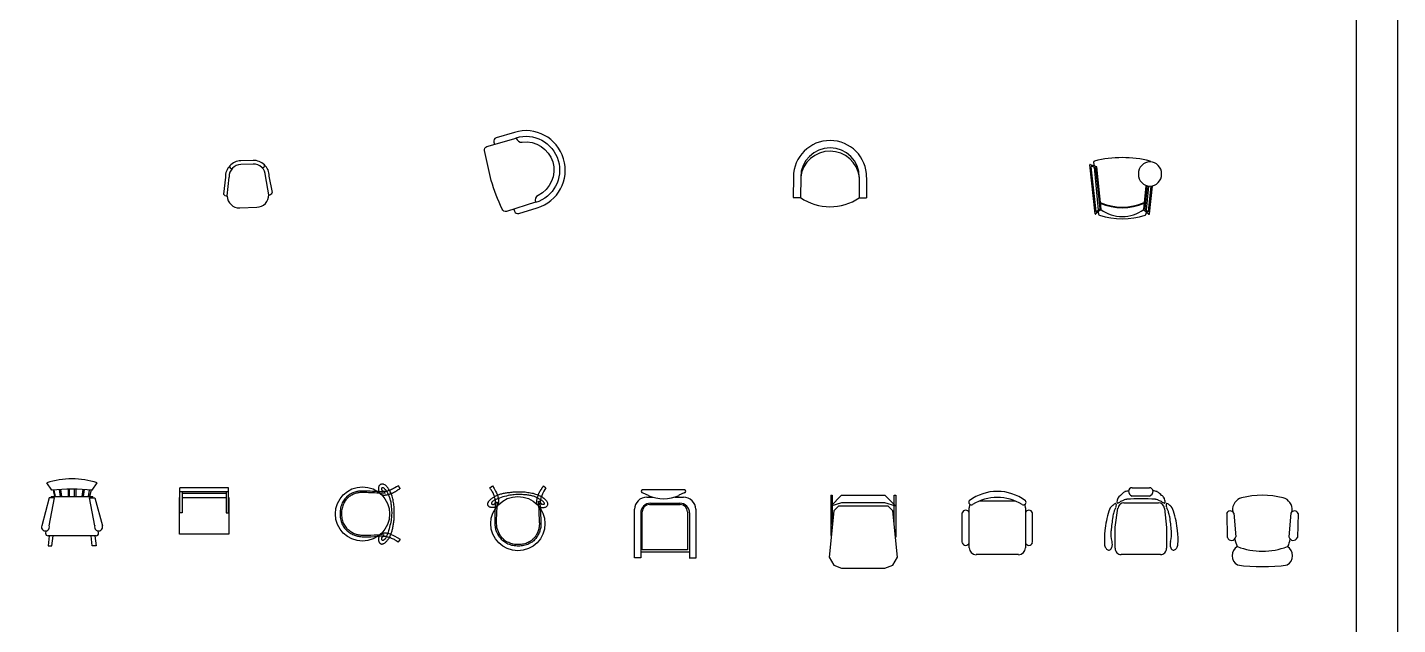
# Model space of a CAD drawing. Header units: inches. Extents: x 13 to 55.5, y 11.7 to 36.5.
# Drawn here: x 44.28 to 55.5, y 19.22 to 24.11 of the extents above; entities that cross this region are included whole.
import ezdxf

# ---------------------------------------------------------------- set-up
doc = ezdxf.new("R2010")
doc.units = ezdxf.units.IN
doc.header["$MEASUREMENT"] = 0
doc.layers.add('02', color=2, linetype='Continuous')
doc.layers.add('kadrbm', color=4, linetype='Continuous')

# ---------------------------------------------------------------- blocks, each defined once
blk = doc.blocks.new('kadrbm')
at = {"layer": 'kadrbm', "color": 4}
blk.add_lwpolyline([(0, 0), (0, 24.797), (21, 24.797), (21, 0), (0, 0)], close=True, dxfattribs=at)
blk.add_lwpolyline([(20.663, 0.326), (20.663, 24.46), (0.337, 24.46), (0.337, 0.326), (20.663, 0.326)], dxfattribs=at)

msp = doc.modelspace()

# ---------------------------------------------------------------- linework, layer by layer
at = {"layer": '02'}
for p, q in [((53.012, 23.004), (53.017, 22.976)), ((46.13, 22.991), (46.031, 22.988)), ((46.258, 22.739), (46.233, 22.894)), ((53.024, 22.583), (52.981, 22.984)), ((52.985, 22.987), (53.035, 22.97)), ((53.032, 22.603), (52.993, 22.969)), ((52.997, 22.973), (53.026, 22.963)), ((53.018, 22.965), (53.05, 22.613)), ((53.028, 22.96), (53.062, 22.624)), ((53.037, 22.968), (53.072, 22.622)), ((45.902, 22.864), (45.902, 22.864)), ((45.918, 22.73), (45.934, 22.885)), ((46.267, 22.875), (46.267, 22.875)), ((50.554, 22.885), (50.553, 22.717)), ((50.614, 22.885), (50.613, 22.717)), ((51.094, 22.883), (51.093, 22.715)), ((51.154, 22.882), (51.153, 22.714)), ((53.441, 22.814), (53.421, 22.622)), ((53.451, 22.812), (53.432, 22.624)), ((53.461, 22.81), (53.444, 22.613)), ((53.462, 22.603), (53.484, 22.811)), ((53.469, 22.583), (53.494, 22.81)), ((50.553, 22.717), (50.613, 22.717)), ((51.093, 22.715), (51.153, 22.714)), ((46.021, 22.632), (46.161, 22.637)), ((53.071, 22.619), (53.029, 22.581)), ((53.062, 22.624), (53.037, 22.601)), ((53.051, 22.601), (53.053, 22.581)), ((53.422, 22.619), (53.465, 22.581)), ((53.432, 22.624), (53.457, 22.601)), ((53.443, 22.601), (53.441, 22.581)), ((44.482, 20.32), (44.441, 20.382)), ((44.492, 20.32), (44.503, 20.268)), ((44.513, 20.268), (44.502, 20.321)), ((44.554, 20.268), (44.545, 20.326)), ((44.565, 20.268), (44.556, 20.327)), ((44.616, 20.329), (44.616, 20.268)), ((44.627, 20.268), (44.627, 20.329)), ((44.668, 20.268), (44.668, 20.329)), ((44.679, 20.329), (44.679, 20.268)), ((44.73, 20.268), (44.739, 20.326)), ((44.741, 20.268), (44.75, 20.326)), ((44.782, 20.268), (44.792, 20.322)), ((44.803, 20.32), (44.792, 20.268)), ((44.813, 20.32), (44.854, 20.382)), ((46.971, 20.307), (46.963, 20.305)), ((46.979, 20.31), (46.971, 20.307)), ((46.987, 20.311), (46.979, 20.31)), ((46.994, 20.313), (46.987, 20.311)), ((47.002, 20.314), (46.994, 20.313)), ((47.01, 20.314), (47.002, 20.314)), ((47.019, 20.314), (47.01, 20.314)), ((47.028, 20.314), (47.019, 20.314)), ((47.038, 20.314), (47.028, 20.314)), ((47.049, 20.314), (47.038, 20.314)), ((47.061, 20.313), (47.049, 20.314)), ((47.075, 20.313), (47.061, 20.313)), ((47.09, 20.312), (47.075, 20.313)), ((47.107, 20.311), (47.09, 20.312)), ((47.125, 20.311), (47.107, 20.311)), ((47.144, 20.31), (47.125, 20.311)), ((47.165, 20.309), (47.144, 20.31)), ((47.157, 20.345), (47.156, 20.339)), ((47.156, 20.339), (47.156, 20.334)), ((47.156, 20.334), (47.156, 20.328)), ((47.156, 20.328), (47.156, 20.322)), ((47.156, 20.322), (47.158, 20.317)), ((47.159, 20.35), (47.157, 20.345)), ((47.158, 20.317), (47.159, 20.312)), ((47.161, 20.355), (47.159, 20.35)), ((47.159, 20.312), (47.162, 20.307)), ((47.164, 20.359), (47.161, 20.355)), ((47.167, 20.363), (47.164, 20.359)), ((47.188, 20.307), (47.165, 20.309)), ((47.171, 20.366), (47.167, 20.363)), ((47.176, 20.368), (47.171, 20.366)), ((47.181, 20.37), (47.176, 20.368)), ((47.186, 20.37), (47.181, 20.37)), ((47.183, 20.334), (47.184, 20.337)), ((47.183, 20.332), (47.183, 20.334)), ((47.183, 20.329), (47.183, 20.332)), ((47.184, 20.326), (47.183, 20.329)), ((47.184, 20.337), (47.185, 20.34)), ((47.185, 20.323), (47.184, 20.326)), ((47.185, 20.34), (47.186, 20.341)), ((47.186, 20.32), (47.185, 20.323)), ((47.191, 20.37), (47.186, 20.37)), ((47.186, 20.341), (47.187, 20.343)), ((47.188, 20.318), (47.186, 20.32)), ((47.187, 20.343), (47.189, 20.344)), ((47.19, 20.316), (47.188, 20.318)), ((47.212, 20.306), (47.188, 20.307)), ((47.189, 20.344), (47.191, 20.344)), ((47.192, 20.314), (47.19, 20.316)), ((47.197, 20.369), (47.191, 20.37)), ((47.191, 20.344), (47.194, 20.343)), ((47.195, 20.312), (47.192, 20.314)), ((47.194, 20.343), (47.197, 20.341)), ((47.199, 20.311), (47.195, 20.312)), ((47.202, 20.367), (47.197, 20.369)), ((47.197, 20.341), (47.199, 20.339)), ((47.199, 20.339), (47.203, 20.337)), ((47.202, 20.31), (47.199, 20.311)), ((47.208, 20.364), (47.202, 20.367)), ((47.206, 20.31), (47.202, 20.31)), ((47.203, 20.337), (47.206, 20.333)), ((47.206, 20.333), (47.209, 20.33)), ((47.211, 20.293), (47.206, 20.31)), ((47.211, 20.31), (47.206, 20.31)), ((47.213, 20.361), (47.208, 20.364)), ((47.209, 20.33), (47.213, 20.325)), ((47.216, 20.31), (47.211, 20.31)), ((47.219, 20.356), (47.213, 20.361)), ((47.213, 20.325), (47.216, 20.321)), ((47.216, 20.321), (47.22, 20.316)), ((47.221, 20.311), (47.216, 20.31)), ((47.224, 20.351), (47.219, 20.356)), ((47.22, 20.316), (47.223, 20.31)), ((47.226, 20.312), (47.221, 20.311)), ((47.223, 20.31), (47.227, 20.304)), ((47.229, 20.345), (47.224, 20.351)), ((47.232, 20.313), (47.226, 20.312)), ((47.235, 20.338), (47.229, 20.345)), ((47.237, 20.315), (47.232, 20.313)), ((47.24, 20.331), (47.235, 20.338)), ((47.243, 20.317), (47.237, 20.315)), ((47.244, 20.324), (47.24, 20.331)), ((47.249, 20.319), (47.243, 20.317)), ((47.249, 20.316), (47.244, 20.324)), ((47.256, 20.321), (47.249, 20.319)), ((47.253, 20.308), (47.249, 20.316)), ((47.257, 20.299), (47.253, 20.308)), ((47.263, 20.325), (47.256, 20.321)), ((47.271, 20.329), (47.263, 20.325)), ((47.28, 20.334), (47.271, 20.329)), ((47.292, 20.34), (47.28, 20.334)), ((47.289, 20.306), (47.292, 20.308)), ((47.305, 20.347), (47.292, 20.34)), ((47.292, 20.308), (47.295, 20.309)), ((47.295, 20.309), (47.298, 20.311)), ((47.298, 20.311), (47.301, 20.313)), ((47.301, 20.313), (47.304, 20.315)), ((47.304, 20.315), (47.306, 20.317)), ((47.32, 20.356), (47.305, 20.347)), ((47.306, 20.317), (47.309, 20.319)), ((47.309, 20.319), (47.312, 20.321)), ((47.312, 20.321), (47.315, 20.323)), ((47.315, 20.323), (47.318, 20.325)), ((47.318, 20.325), (47.321, 20.327)), ((47.333, 20.336), (47.32, 20.356)), ((47.321, 20.327), (47.325, 20.329)), ((47.325, 20.329), (47.328, 20.331)), ((47.328, 20.331), (47.331, 20.333)), ((47.331, 20.333), (47.333, 20.336)), ((47.333, 20.336), (47.336, 20.338)), ((48.068, 20.339), (48.09, 20.357)), ((48.075, 20.33), (48.068, 20.339)), ((48.081, 20.322), (48.075, 20.33)), ((48.086, 20.314), (48.081, 20.322)), ((48.091, 20.306), (48.086, 20.314)), ((48.09, 20.357), (48.103, 20.334)), ((48.103, 20.334), (48.114, 20.314)), ((48.114, 20.314), (48.122, 20.298)), ((48.271, 20.306), (48.282, 20.307)), ((48.282, 20.307), (48.292, 20.307)), ((48.292, 20.307), (48.303, 20.308)), ((48.303, 20.308), (48.314, 20.308)), ((48.314, 20.308), (48.325, 20.307)), ((48.325, 20.307), (48.336, 20.307)), ((48.336, 20.307), (48.348, 20.306)), ((48.474, 20.303), (48.476, 20.307)), ((48.476, 20.307), (48.478, 20.31)), ((48.478, 20.31), (48.48, 20.314)), ((48.48, 20.314), (48.481, 20.316)), ((48.481, 20.316), (48.483, 20.319)), ((48.483, 20.319), (48.485, 20.322)), ((48.485, 20.322), (48.487, 20.325)), ((48.487, 20.325), (48.489, 20.327)), ((48.489, 20.327), (48.491, 20.33)), ((48.491, 20.33), (48.493, 20.333)), ((48.493, 20.333), (48.495, 20.336)), ((48.495, 20.336), (48.497, 20.339)), ((48.497, 20.339), (48.499, 20.343)), ((48.499, 20.343), (48.501, 20.346)), ((48.501, 20.346), (48.503, 20.349)), ((48.503, 20.349), (48.505, 20.352)), ((48.505, 20.352), (48.508, 20.355)), ((48.512, 20.313), (48.505, 20.302)), ((48.508, 20.355), (48.51, 20.357)), ((48.508, 20.355), (48.528, 20.341)), ((48.519, 20.326), (48.512, 20.313)), ((48.528, 20.341), (48.519, 20.326)), ((49.663, 20.323), (49.319, 20.323)), ((53.298, 20.316), (53.298, 20.311)), ((53.328, 20.341), (53.469, 20.341)), ((53.499, 20.311), (53.5, 20.316)), ((44.461, 20.258), (44.399, 20.03)), ((44.503, 20.258), (44.461, 20.258)), ((44.461, 20.03), (44.503, 20.258)), ((44.477, 20.268), (44.476, 20.258)), ((44.477, 20.268), (44.818, 20.268)), ((44.792, 20.258), (44.834, 20.258)), ((44.834, 20.03), (44.792, 20.258)), ((44.819, 20.258), (44.818, 20.268)), ((44.834, 20.258), (44.896, 20.03)), ((45.549, 20.295), (45.91, 20.295)), ((46.853, 20.197), (46.849, 20.187)), ((46.856, 20.207), (46.853, 20.197)), ((46.86, 20.216), (46.856, 20.207)), ((46.865, 20.225), (46.86, 20.216)), ((46.868, 20.202), (46.864, 20.193)), ((46.87, 20.234), (46.865, 20.225)), ((46.872, 20.211), (46.868, 20.202)), ((46.875, 20.242), (46.87, 20.234)), ((46.876, 20.219), (46.872, 20.211)), ((46.88, 20.249), (46.875, 20.242)), ((46.88, 20.227), (46.876, 20.219)), ((46.886, 20.256), (46.88, 20.249)), ((46.885, 20.234), (46.88, 20.227)), ((46.89, 20.241), (46.885, 20.234)), ((46.892, 20.262), (46.886, 20.256)), ((46.895, 20.247), (46.89, 20.241)), ((46.898, 20.268), (46.892, 20.262)), ((46.901, 20.253), (46.895, 20.247)), ((46.904, 20.273), (46.898, 20.268)), ((46.906, 20.259), (46.901, 20.253)), ((46.911, 20.278), (46.904, 20.273)), ((46.912, 20.264), (46.906, 20.259)), ((46.918, 20.283), (46.911, 20.278)), ((46.918, 20.268), (46.912, 20.264)), ((46.925, 20.287), (46.918, 20.283)), ((46.925, 20.273), (46.918, 20.268)), ((46.932, 20.291), (46.925, 20.287)), ((46.931, 20.277), (46.925, 20.273)), ((46.938, 20.28), (46.931, 20.277)), ((46.94, 20.295), (46.932, 20.291)), ((46.945, 20.284), (46.938, 20.28)), ((46.947, 20.299), (46.94, 20.295)), ((46.952, 20.287), (46.945, 20.284)), ((46.955, 20.302), (46.947, 20.299)), ((46.96, 20.29), (46.952, 20.287)), ((46.963, 20.305), (46.955, 20.302)), ((46.967, 20.293), (46.96, 20.29)), ((46.974, 20.295), (46.967, 20.293)), ((46.982, 20.297), (46.974, 20.295)), ((46.989, 20.299), (46.982, 20.297)), ((46.997, 20.3), (46.989, 20.299)), ((47.004, 20.301), (46.997, 20.3)), ((47.012, 20.301), (47.004, 20.301)), ((47.02, 20.302), (47.012, 20.301)), ((47.029, 20.302), (47.02, 20.302)), ((47.038, 20.301), (47.029, 20.302)), ((47.049, 20.301), (47.038, 20.301)), ((47.061, 20.301), (47.049, 20.301)), ((47.075, 20.3), (47.061, 20.301)), ((47.09, 20.3), (47.075, 20.3)), ((47.106, 20.299), (47.09, 20.3)), ((47.124, 20.298), (47.106, 20.299)), ((47.144, 20.297), (47.124, 20.298)), ((47.165, 20.296), (47.144, 20.297)), ((47.162, 20.307), (47.164, 20.302)), ((47.164, 20.302), (47.167, 20.298)), ((47.187, 20.295), (47.165, 20.296)), ((47.167, 20.298), (47.171, 20.294)), ((47.171, 20.294), (47.175, 20.291)), ((47.175, 20.291), (47.179, 20.288)), ((47.179, 20.288), (47.183, 20.286)), ((47.183, 20.286), (47.187, 20.284)), ((47.211, 20.293), (47.187, 20.295)), ((47.187, 20.284), (47.192, 20.282)), ((47.192, 20.282), (47.197, 20.281)), ((47.197, 20.281), (47.201, 20.281)), ((47.201, 20.281), (47.206, 20.281)), ((47.206, 20.281), (47.211, 20.281)), ((47.211, 20.281), (47.215, 20.282)), ((47.215, 20.282), (47.22, 20.282)), ((47.22, 20.282), (47.225, 20.283)), ((47.225, 20.283), (47.229, 20.284)), ((47.227, 20.304), (47.23, 20.298)), ((47.229, 20.284), (47.233, 20.285)), ((47.23, 20.298), (47.233, 20.292)), ((47.233, 20.292), (47.237, 20.286)), ((47.233, 20.285), (47.238, 20.286)), ((47.237, 20.286), (47.24, 20.28)), ((47.238, 20.286), (47.242, 20.287)), ((47.24, 20.28), (47.242, 20.274)), ((47.242, 20.287), (47.246, 20.288)), ((47.242, 20.274), (47.245, 20.267)), ((47.245, 20.267), (47.247, 20.261)), ((47.246, 20.288), (47.25, 20.29)), ((47.247, 20.261), (47.249, 20.254)), ((47.249, 20.254), (47.251, 20.248)), ((47.25, 20.29), (47.254, 20.291)), ((47.251, 20.248), (47.253, 20.241)), ((47.253, 20.241), (47.255, 20.233)), ((47.254, 20.291), (47.258, 20.293)), ((47.255, 20.233), (47.257, 20.225)), ((47.261, 20.29), (47.257, 20.299)), ((47.257, 20.225), (47.258, 20.217)), ((47.258, 20.293), (47.262, 20.294)), ((47.258, 20.217), (47.259, 20.209)), ((47.259, 20.209), (47.261, 20.2)), ((47.265, 20.281), (47.261, 20.29)), ((47.261, 20.2), (47.262, 20.19)), ((47.262, 20.294), (47.267, 20.296)), ((47.268, 20.271), (47.265, 20.281)), ((47.267, 20.296), (47.271, 20.297)), ((47.271, 20.261), (47.268, 20.271)), ((47.271, 20.297), (47.275, 20.299)), ((47.274, 20.251), (47.271, 20.261)), ((47.276, 20.241), (47.274, 20.251)), ((47.275, 20.299), (47.279, 20.301)), ((47.278, 20.23), (47.276, 20.241)), ((47.28, 20.22), (47.278, 20.23)), ((47.279, 20.301), (47.282, 20.302)), ((47.282, 20.209), (47.28, 20.22)), ((47.282, 20.302), (47.286, 20.304)), ((47.283, 20.198), (47.282, 20.209)), ((47.284, 20.187), (47.283, 20.198)), ((47.286, 20.304), (47.289, 20.306)), ((48.052, 20.208), (48.053, 20.212)), ((48.052, 20.205), (48.052, 20.208)), ((48.052, 20.202), (48.052, 20.205)), ((48.053, 20.199), (48.052, 20.202)), ((48.053, 20.216), (48.055, 20.219)), ((48.053, 20.212), (48.053, 20.216)), ((48.054, 20.196), (48.053, 20.199)), ((48.055, 20.193), (48.054, 20.196)), ((48.055, 20.219), (48.057, 20.223)), ((48.057, 20.223), (48.059, 20.227)), ((48.059, 20.227), (48.061, 20.231)), ((48.061, 20.231), (48.064, 20.234)), ((48.064, 20.234), (48.068, 20.238)), ((48.068, 20.238), (48.072, 20.242)), ((48.072, 20.242), (48.076, 20.246)), ((48.076, 20.246), (48.08, 20.249)), ((48.08, 20.249), (48.085, 20.253)), ((48.083, 20.218), (48.082, 20.216)), ((48.082, 20.216), (48.082, 20.214)), ((48.082, 20.214), (48.082, 20.211)), ((48.082, 20.211), (48.082, 20.21)), ((48.082, 20.21), (48.083, 20.208)), ((48.084, 20.221), (48.083, 20.218)), ((48.083, 20.208), (48.085, 20.206)), ((48.086, 20.223), (48.084, 20.221)), ((48.085, 20.253), (48.09, 20.257)), ((48.085, 20.206), (48.086, 20.205)), ((48.088, 20.226), (48.086, 20.223)), ((48.086, 20.205), (48.088, 20.205)), ((48.09, 20.229), (48.088, 20.226)), ((48.088, 20.205), (48.091, 20.204)), ((48.09, 20.257), (48.095, 20.261)), ((48.094, 20.232), (48.09, 20.229)), ((48.095, 20.298), (48.091, 20.306)), ((48.091, 20.204), (48.093, 20.204)), ((48.093, 20.204), (48.096, 20.204)), ((48.098, 20.234), (48.094, 20.232)), ((48.098, 20.291), (48.095, 20.298)), ((48.095, 20.261), (48.101, 20.264)), ((48.096, 20.204), (48.099, 20.204)), ((48.101, 20.283), (48.098, 20.291)), ((48.103, 20.238), (48.098, 20.234)), ((48.099, 20.204), (48.101, 20.205)), ((48.104, 20.276), (48.101, 20.283)), ((48.101, 20.264), (48.106, 20.268)), ((48.101, 20.205), (48.104, 20.206)), ((48.109, 20.241), (48.103, 20.238)), ((48.106, 20.269), (48.104, 20.276)), ((48.104, 20.206), (48.106, 20.207)), ((48.106, 20.268), (48.112, 20.271)), ((48.108, 20.262), (48.106, 20.269)), ((48.106, 20.207), (48.109, 20.209)), ((48.11, 20.255), (48.108, 20.262)), ((48.117, 20.244), (48.109, 20.241)), ((48.109, 20.209), (48.11, 20.211)), ((48.112, 20.249), (48.11, 20.255)), ((48.11, 20.211), (48.112, 20.213)), ((48.112, 20.271), (48.119, 20.274)), ((48.113, 20.243), (48.112, 20.249)), ((48.112, 20.213), (48.113, 20.216)), ((48.114, 20.237), (48.113, 20.243)), ((48.113, 20.216), (48.114, 20.219)), ((48.115, 20.232), (48.114, 20.237)), ((48.114, 20.219), (48.115, 20.223)), ((48.115, 20.227), (48.115, 20.232)), ((48.115, 20.223), (48.115, 20.227)), ((48.115, 20.18), (48.118, 20.223)), ((48.126, 20.248), (48.117, 20.244)), ((48.118, 20.223), (48.131, 20.222)), ((48.119, 20.274), (48.125, 20.278)), ((48.122, 20.298), (48.128, 20.285)), ((48.125, 20.278), (48.131, 20.28)), ((48.136, 20.252), (48.126, 20.248)), ((48.131, 20.196), (48.127, 20.193)), ((48.128, 20.285), (48.133, 20.274)), ((48.128, 20.179), (48.131, 20.222)), ((48.131, 20.28), (48.138, 20.283)), ((48.134, 20.201), (48.131, 20.196)), ((48.133, 20.274), (48.135, 20.265)), ((48.136, 20.206), (48.134, 20.201)), ((48.135, 20.265), (48.137, 20.257)), ((48.148, 20.256), (48.136, 20.252)), ((48.138, 20.211), (48.136, 20.206)), ((48.137, 20.257), (48.139, 20.25)), ((48.138, 20.283), (48.145, 20.285)), ((48.139, 20.217), (48.138, 20.211)), ((48.139, 20.25), (48.139, 20.243)), ((48.139, 20.243), (48.14, 20.236)), ((48.14, 20.223), (48.139, 20.217)), ((48.14, 20.236), (48.14, 20.229)), ((48.14, 20.229), (48.14, 20.223)), ((48.145, 20.285), (48.151, 20.288)), ((48.161, 20.26), (48.148, 20.256)), ((48.151, 20.288), (48.158, 20.29)), ((48.158, 20.29), (48.166, 20.291)), ((48.175, 20.265), (48.161, 20.26)), ((48.166, 20.291), (48.173, 20.293)), ((48.173, 20.293), (48.181, 20.295)), ((48.189, 20.269), (48.175, 20.265)), ((48.181, 20.295), (48.189, 20.296)), ((48.189, 20.296), (48.197, 20.298)), ((48.204, 20.272), (48.189, 20.269)), ((48.197, 20.298), (48.205, 20.299)), ((48.218, 20.276), (48.204, 20.272)), ((48.205, 20.299), (48.214, 20.301)), ((48.214, 20.301), (48.223, 20.302)), ((48.232, 20.279), (48.218, 20.276)), ((48.223, 20.302), (48.232, 20.303)), ((48.232, 20.303), (48.241, 20.304)), ((48.245, 20.281), (48.232, 20.279)), ((48.241, 20.304), (48.251, 20.305)), ((48.258, 20.283), (48.245, 20.281)), ((48.251, 20.305), (48.261, 20.306)), ((48.269, 20.284), (48.258, 20.283)), ((48.261, 20.306), (48.271, 20.306)), ((48.281, 20.285), (48.269, 20.284)), ((48.292, 20.286), (48.281, 20.285)), ((48.302, 20.286), (48.292, 20.286)), ((48.313, 20.286), (48.302, 20.286)), ((48.323, 20.285), (48.313, 20.286)), ((48.333, 20.285), (48.323, 20.285)), ((48.343, 20.284), (48.333, 20.285)), ((48.353, 20.284), (48.343, 20.284)), ((48.348, 20.306), (48.359, 20.306)), ((48.362, 20.283), (48.353, 20.284)), ((48.359, 20.306), (48.37, 20.304)), ((48.371, 20.282), (48.362, 20.283)), ((48.37, 20.304), (48.381, 20.303)), ((48.38, 20.28), (48.371, 20.282)), ((48.389, 20.279), (48.38, 20.28)), ((48.381, 20.303), (48.392, 20.301)), ((48.397, 20.278), (48.389, 20.279)), ((48.392, 20.301), (48.402, 20.299)), ((48.405, 20.276), (48.397, 20.278)), ((48.402, 20.299), (48.413, 20.297)), ((48.412, 20.274), (48.405, 20.276)), ((48.42, 20.273), (48.412, 20.274)), ((48.413, 20.297), (48.423, 20.295)), ((48.426, 20.271), (48.42, 20.273)), ((48.423, 20.295), (48.433, 20.292)), ((48.433, 20.268), (48.426, 20.271)), ((48.433, 20.292), (48.443, 20.289)), ((48.439, 20.266), (48.433, 20.268)), ((48.446, 20.264), (48.439, 20.266)), ((48.443, 20.289), (48.453, 20.286)), ((48.452, 20.261), (48.446, 20.264)), ((48.458, 20.258), (48.452, 20.261)), ((48.453, 20.286), (48.462, 20.282)), ((48.453, 20.237), (48.454, 20.241)), ((48.453, 20.232), (48.453, 20.237)), ((48.453, 20.227), (48.453, 20.232)), ((48.453, 20.222), (48.453, 20.227)), ((48.453, 20.218), (48.453, 20.222)), ((48.454, 20.213), (48.453, 20.218)), ((48.454, 20.241), (48.455, 20.246)), ((48.456, 20.208), (48.454, 20.213)), ((48.455, 20.246), (48.456, 20.25)), ((48.456, 20.25), (48.457, 20.255)), ((48.457, 20.204), (48.456, 20.208)), ((48.457, 20.255), (48.458, 20.259)), ((48.46, 20.2), (48.457, 20.204)), ((48.458, 20.259), (48.459, 20.263)), ((48.464, 20.255), (48.458, 20.258)), ((48.459, 20.263), (48.46, 20.267)), ((48.46, 20.267), (48.462, 20.271)), ((48.463, 20.196), (48.46, 20.2)), ((48.462, 20.282), (48.471, 20.278)), ((48.462, 20.271), (48.463, 20.275)), ((48.463, 20.275), (48.465, 20.279)), ((48.466, 20.192), (48.463, 20.196)), ((48.47, 20.251), (48.464, 20.255)), ((48.465, 20.279), (48.466, 20.284)), ((48.465, 20.232), (48.482, 20.227)), ((48.465, 20.232), (48.467, 20.208)), ((48.466, 20.284), (48.468, 20.288)), ((48.467, 20.208), (48.468, 20.186)), ((48.468, 20.288), (48.469, 20.292)), ((48.469, 20.292), (48.471, 20.296)), ((48.476, 20.248), (48.47, 20.251)), ((48.471, 20.296), (48.473, 20.3)), ((48.471, 20.278), (48.48, 20.274)), ((48.473, 20.3), (48.474, 20.303)), ((48.482, 20.244), (48.476, 20.248)), ((48.478, 20.233), (48.479, 20.209)), ((48.479, 20.209), (48.481, 20.187)), ((48.48, 20.274), (48.488, 20.27)), ((48.487, 20.241), (48.482, 20.244)), ((48.483, 20.242), (48.482, 20.237)), ((48.482, 20.237), (48.482, 20.232)), ((48.482, 20.232), (48.482, 20.227)), ((48.482, 20.227), (48.482, 20.223)), ((48.482, 20.223), (48.483, 20.22)), ((48.484, 20.247), (48.483, 20.242)), ((48.483, 20.22), (48.484, 20.216)), ((48.485, 20.253), (48.484, 20.247)), ((48.484, 20.216), (48.486, 20.214)), ((48.487, 20.258), (48.485, 20.253)), ((48.486, 20.214), (48.488, 20.211)), ((48.489, 20.264), (48.487, 20.258)), ((48.493, 20.237), (48.487, 20.241)), ((48.488, 20.27), (48.496, 20.265)), ((48.488, 20.211), (48.49, 20.209)), ((48.491, 20.27), (48.489, 20.264)), ((48.49, 20.209), (48.492, 20.207)), ((48.493, 20.277), (48.491, 20.27)), ((48.492, 20.207), (48.495, 20.206)), ((48.497, 20.284), (48.493, 20.277)), ((48.497, 20.234), (48.493, 20.237)), ((48.495, 20.206), (48.498, 20.205)), ((48.496, 20.265), (48.503, 20.261)), ((48.5, 20.292), (48.497, 20.284)), ((48.502, 20.23), (48.497, 20.234)), ((48.498, 20.205), (48.501, 20.205)), ((48.505, 20.302), (48.5, 20.292)), ((48.501, 20.205), (48.503, 20.204)), ((48.505, 20.227), (48.502, 20.23)), ((48.503, 20.261), (48.51, 20.256)), ((48.503, 20.204), (48.506, 20.205)), ((48.509, 20.224), (48.505, 20.227)), ((48.506, 20.205), (48.509, 20.205)), ((48.511, 20.221), (48.509, 20.224)), ((48.509, 20.205), (48.511, 20.206)), ((48.51, 20.256), (48.517, 20.251)), ((48.513, 20.218), (48.511, 20.221)), ((48.511, 20.206), (48.513, 20.207)), ((48.515, 20.215), (48.513, 20.218)), ((48.513, 20.207), (48.515, 20.209)), ((48.516, 20.213), (48.515, 20.215)), ((48.515, 20.209), (48.516, 20.21)), ((48.516, 20.21), (48.516, 20.213)), ((48.517, 20.251), (48.523, 20.245)), ((48.523, 20.245), (48.528, 20.24)), ((48.528, 20.24), (48.533, 20.234)), ((48.533, 20.234), (48.536, 20.229)), ((48.536, 20.229), (48.539, 20.223)), ((48.54, 20.197), (48.538, 20.193)), ((48.539, 20.223), (48.541, 20.218)), ((48.542, 20.202), (48.54, 20.197)), ((48.541, 20.218), (48.542, 20.212)), ((48.542, 20.212), (48.542, 20.207)), ((48.542, 20.207), (48.542, 20.202)), ((49.321, 20.3), (49.365, 20.279)), ((49.354, 20.264), (49.403, 20.264)), ((49.376, 20.203), (49.627, 20.203)), ((49.384, 20.214), (49.624, 20.214)), ((49.583, 20.264), (49.654, 20.264)), ((49.661, 20.3), (49.617, 20.279)), ((50.86, 20.28), (50.872, 20.28)), ((50.86, 20.191), (50.948, 20.28)), ((50.86, 20.28), (50.86, 19.95)), ((50.948, 20.216), (50.86, 20.191)), ((50.872, 20.28), (50.872, 20.204)), ((50.948, 20.28), (51.304, 20.28)), ((51.304, 20.216), (50.948, 20.216)), ((51.304, 20.28), (51.393, 20.191)), ((51.393, 20.191), (51.304, 20.216)), ((51.38, 20.204), (51.38, 20.28)), ((51.38, 20.28), (51.393, 20.28)), ((51.393, 20.28), (51.393, 19.937)), ((52.081, 20.234), (52.367, 20.234)), ((53.261, 20.217), (53.544, 20.217)), ((53.469, 20.272), (53.328, 20.272)), ((45.549, 20.136), (45.529, 20.136)), ((45.91, 20.136), (45.93, 20.136)), ((46.843, 20.154), (46.842, 20.143)), ((46.842, 20.143), (46.842, 20.132)), ((46.842, 20.132), (46.842, 20.12)), ((46.842, 20.12), (46.842, 20.109)), ((46.842, 20.109), (46.844, 20.098)), ((46.845, 20.165), (46.843, 20.154)), ((46.844, 20.098), (46.845, 20.086)), ((46.847, 20.176), (46.845, 20.165)), ((46.845, 20.086), (46.848, 20.076)), ((46.849, 20.187), (46.847, 20.176)), ((46.855, 20.153), (46.854, 20.142)), ((46.854, 20.142), (46.854, 20.131)), ((46.854, 20.131), (46.854, 20.121)), ((46.854, 20.121), (46.855, 20.11)), ((46.857, 20.163), (46.855, 20.153)), ((46.855, 20.11), (46.856, 20.099)), ((46.856, 20.099), (46.858, 20.089)), ((46.859, 20.173), (46.857, 20.163)), ((46.858, 20.089), (46.86, 20.079)), ((46.861, 20.183), (46.859, 20.173)), ((46.864, 20.193), (46.861, 20.183)), ((47.262, 20.086), (47.26, 20.073)), ((47.262, 20.19), (47.262, 20.181)), ((47.262, 20.181), (47.263, 20.171)), ((47.263, 20.097), (47.262, 20.086)), ((47.263, 20.171), (47.264, 20.161)), ((47.264, 20.109), (47.263, 20.097)), ((47.264, 20.161), (47.264, 20.151)), ((47.264, 20.151), (47.265, 20.141)), ((47.265, 20.13), (47.264, 20.12)), ((47.264, 20.12), (47.264, 20.109)), ((47.265, 20.141), (47.265, 20.13)), ((47.285, 20.176), (47.284, 20.187)), ((47.284, 20.079), (47.285, 20.089)), ((47.286, 20.165), (47.285, 20.176)), ((47.285, 20.099), (47.286, 20.11)), ((47.285, 20.089), (47.285, 20.099)), ((47.286, 20.153), (47.286, 20.165)), ((47.286, 20.142), (47.286, 20.153)), ((47.286, 20.131), (47.286, 20.142)), ((47.286, 20.12), (47.286, 20.131)), ((47.286, 20.11), (47.286, 20.12)), ((48.057, 20.191), (48.055, 20.193)), ((48.059, 20.189), (48.057, 20.191)), ((48.062, 20.187), (48.059, 20.189)), ((48.064, 20.185), (48.062, 20.187)), ((48.067, 20.183), (48.064, 20.185)), ((48.07, 20.182), (48.067, 20.183)), ((48.073, 20.181), (48.07, 20.182)), ((48.076, 20.18), (48.073, 20.181)), ((48.079, 20.179), (48.076, 20.18)), ((48.083, 20.178), (48.079, 20.179)), ((48.086, 20.178), (48.083, 20.178)), ((48.09, 20.178), (48.086, 20.178)), ((48.094, 20.178), (48.09, 20.178)), ((48.098, 20.178), (48.094, 20.178)), ((48.102, 20.179), (48.098, 20.178)), ((48.106, 20.18), (48.102, 20.179)), ((48.111, 20.182), (48.106, 20.18)), ((48.115, 20.184), (48.111, 20.182)), ((48.111, 20.09), (48.112, 20.114)), ((48.111, 20.071), (48.111, 20.09)), ((48.112, 20.114), (48.113, 20.144)), ((48.113, 20.144), (48.115, 20.18)), ((48.119, 20.186), (48.115, 20.184)), ((48.123, 20.189), (48.119, 20.186)), ((48.127, 20.193), (48.123, 20.189)), ((48.124, 20.091), (48.125, 20.114)), ((48.124, 20.072), (48.124, 20.091)), ((48.125, 20.114), (48.126, 20.144)), ((48.126, 20.144), (48.128, 20.179)), ((48.47, 20.188), (48.466, 20.192)), ((48.468, 20.186), (48.469, 20.165)), ((48.469, 20.165), (48.47, 20.145)), ((48.474, 20.185), (48.47, 20.188)), ((48.47, 20.145), (48.471, 20.128)), ((48.471, 20.128), (48.471, 20.111)), ((48.471, 20.111), (48.472, 20.096)), ((48.472, 20.096), (48.473, 20.082)), ((48.473, 20.082), (48.473, 20.07)), ((48.479, 20.183), (48.474, 20.185)), ((48.484, 20.18), (48.479, 20.183)), ((48.481, 20.187), (48.482, 20.166)), ((48.482, 20.166), (48.483, 20.146)), ((48.483, 20.146), (48.483, 20.128)), ((48.483, 20.128), (48.484, 20.111)), ((48.489, 20.179), (48.484, 20.18)), ((48.484, 20.111), (48.485, 20.096)), ((48.485, 20.096), (48.485, 20.083)), ((48.485, 20.083), (48.486, 20.07)), ((48.494, 20.177), (48.489, 20.179)), ((48.5, 20.177), (48.494, 20.177)), ((48.506, 20.177), (48.5, 20.177)), ((48.511, 20.177), (48.506, 20.177)), ((48.517, 20.178), (48.511, 20.177)), ((48.522, 20.18), (48.517, 20.178)), ((48.527, 20.182), (48.522, 20.18)), ((48.531, 20.185), (48.527, 20.182)), ((48.534, 20.189), (48.531, 20.185)), ((48.538, 20.193), (48.534, 20.189)), ((49.254, 19.767), (49.254, 20.164)), ((49.304, 20.134), (49.304, 19.767)), ((49.316, 19.832), (49.316, 20.143)), ((49.687, 20.143), (49.687, 19.832)), ((49.704, 20.134), (49.703, 19.764)), ((49.754, 20.164), (49.754, 19.764)), ((50.885, 20.153), (50.847, 19.772)), ((50.872, 20.191), (50.872, 20.039)), ((50.923, 20.191), (50.885, 20.153)), ((51.329, 20.191), (50.923, 20.191)), ((51.368, 20.153), (51.329, 20.191)), ((51.406, 19.772), (51.368, 20.153)), ((51.38, 20.039), (51.38, 20.191)), ((51.936, 19.891), (51.936, 20.136)), ((51.994, 19.85), (51.994, 20.177)), ((52.454, 20.177), (52.454, 19.85)), ((52.512, 19.891), (52.512, 20.136)), ((53.189, 20.018), (53.212, 20.173)), ((53.592, 20.172), (53.608, 20.016)), ((54.102, 20.129), (54.107, 19.932)), ((54.151, 20.152), (54.152, 20.145)), ((54.161, 20.133), (54.176, 19.938)), ((54.627, 20.133), (54.612, 19.938)), ((54.637, 20.152), (54.636, 20.145)), ((54.637, 20.152), (54.636, 20.145)), ((54.686, 20.129), (54.681, 19.932)), ((44.433, 19.986), (44.43, 19.968)), ((44.865, 19.968), (44.862, 19.987)), ((46.848, 20.076), (46.851, 20.065)), ((46.851, 20.065), (46.854, 20.055)), ((46.854, 20.055), (46.858, 20.045)), ((46.858, 20.045), (46.863, 20.036)), ((46.86, 20.079), (46.863, 20.069)), ((46.863, 20.069), (46.866, 20.06)), ((46.863, 20.036), (46.868, 20.027)), ((46.866, 20.06), (46.869, 20.051)), ((46.868, 20.027), (46.873, 20.019)), ((46.869, 20.051), (46.874, 20.042)), ((46.873, 20.019), (46.879, 20.011)), ((46.874, 20.042), (46.878, 20.034)), ((46.878, 20.034), (46.883, 20.026)), ((46.879, 20.011), (46.885, 20.003)), ((46.883, 20.026), (46.889, 20.018)), ((46.885, 20.003), (46.892, 19.996)), ((46.889, 20.018), (46.895, 20.011)), ((46.892, 19.996), (46.9, 19.989)), ((46.895, 20.011), (46.901, 20.005)), ((46.9, 19.989), (46.908, 19.983)), ((46.901, 20.005), (46.908, 19.999)), ((46.908, 19.999), (46.916, 19.993)), ((46.908, 19.983), (46.915, 19.977)), ((46.915, 19.977), (46.923, 19.972)), ((46.916, 19.993), (46.923, 19.987)), ((46.923, 19.987), (46.93, 19.982)), ((46.923, 19.972), (46.931, 19.967)), ((46.93, 19.982), (46.938, 19.978)), ((46.938, 19.978), (46.945, 19.974)), ((46.945, 19.974), (46.952, 19.97)), ((47.235, 19.976), (47.231, 19.964)), ((47.239, 19.989), (47.235, 19.976)), ((47.244, 20.003), (47.239, 19.989)), ((47.248, 20.017), (47.244, 20.003)), ((47.251, 20.032), (47.248, 20.017)), ((47.255, 20.046), (47.251, 20.032)), ((47.258, 20.06), (47.255, 20.046)), ((47.26, 20.073), (47.258, 20.06)), ((47.262, 19.966), (47.264, 19.973)), ((47.264, 19.973), (47.266, 19.979)), ((47.266, 19.979), (47.269, 19.987)), ((47.269, 19.987), (47.27, 19.994)), ((47.27, 19.994), (47.272, 20.001)), ((47.272, 20.001), (47.274, 20.009)), ((47.274, 20.009), (47.275, 20.017)), ((47.275, 20.017), (47.277, 20.025)), ((47.277, 20.025), (47.278, 20.033)), ((47.278, 20.033), (47.279, 20.042)), ((47.279, 20.042), (47.281, 20.051)), ((47.281, 20.051), (47.282, 20.06)), ((47.282, 20.06), (47.283, 20.069)), ((47.283, 20.069), (47.284, 20.079)), ((48.111, 20.056), (48.111, 20.071)), ((48.112, 20.043), (48.111, 20.056)), ((48.113, 20.032), (48.112, 20.043)), ((48.114, 20.022), (48.113, 20.032)), ((48.115, 20.013), (48.114, 20.022)), ((48.117, 20.005), (48.115, 20.013)), ((48.119, 19.997), (48.117, 20.005)), ((48.121, 19.99), (48.119, 19.997)), ((48.124, 19.982), (48.121, 19.99)), ((48.124, 20.057), (48.124, 20.072)), ((48.124, 20.044), (48.124, 20.057)), ((48.125, 20.034), (48.124, 20.044)), ((48.127, 19.975), (48.124, 19.982)), ((48.126, 20.024), (48.125, 20.034)), ((48.127, 20.016), (48.126, 20.024)), ((48.129, 20.008), (48.127, 20.016)), ((48.131, 19.968), (48.127, 19.975)), ((48.131, 20.001), (48.129, 20.008)), ((48.133, 19.994), (48.131, 20.001)), ((48.136, 19.987), (48.133, 19.994)), ((48.139, 19.98), (48.136, 19.987)), ((48.142, 19.973), (48.139, 19.98)), ((48.146, 19.966), (48.142, 19.973)), ((48.459, 19.973), (48.456, 19.966)), ((48.462, 19.981), (48.459, 19.973)), ((48.465, 19.988), (48.462, 19.981)), ((48.467, 19.996), (48.465, 19.988)), ((48.469, 20.003), (48.467, 19.996)), ((48.471, 20.01), (48.469, 20.003)), ((48.472, 20.018), (48.471, 20.01)), ((48.474, 19.976), (48.471, 19.969)), ((48.473, 20.025), (48.472, 20.018)), ((48.473, 20.07), (48.473, 20.059)), ((48.473, 20.059), (48.474, 20.05)), ((48.474, 20.041), (48.473, 20.033)), ((48.473, 20.033), (48.473, 20.025)), ((48.474, 20.05), (48.474, 20.041)), ((48.477, 19.984), (48.474, 19.976)), ((48.479, 19.992), (48.477, 19.984)), ((48.482, 20), (48.479, 19.992)), ((48.483, 20.008), (48.482, 20)), ((48.485, 20.016), (48.483, 20.008)), ((48.486, 20.031), (48.485, 20.023)), ((48.485, 20.023), (48.485, 20.016)), ((48.486, 20.07), (48.486, 20.059)), ((48.486, 20.059), (48.486, 20.049)), ((48.486, 20.049), (48.486, 20.04)), ((48.486, 20.04), (48.486, 20.031)), ((53.189, 19.846), (53.189, 20.018)), ((53.608, 20.016), (53.608, 19.845)), ((44.461, 19.947), (44.451, 19.865)), ((44.844, 19.947), (44.451, 19.947)), ((44.451, 19.865), (44.482, 19.865)), ((44.482, 19.865), (44.492, 19.947)), ((44.813, 19.865), (44.803, 19.947)), ((44.844, 19.865), (44.813, 19.865)), ((44.834, 19.947), (44.844, 19.865)), ((46.931, 19.967), (46.939, 19.963)), ((46.939, 19.963), (46.947, 19.959)), ((46.947, 19.959), (46.954, 19.955)), ((46.952, 19.97), (46.959, 19.967)), ((46.954, 19.955), (46.961, 19.952)), ((46.959, 19.967), (46.966, 19.964)), ((46.961, 19.952), (46.969, 19.949)), ((46.966, 19.964), (46.973, 19.961)), ((46.969, 19.949), (46.976, 19.947)), ((46.973, 19.961), (46.98, 19.959)), ((46.976, 19.947), (46.984, 19.945)), ((46.98, 19.959), (46.987, 19.957)), ((46.984, 19.945), (46.992, 19.943)), ((46.987, 19.957), (46.995, 19.955)), ((46.992, 19.943), (47.001, 19.942)), ((46.995, 19.955), (47.003, 19.954)), ((47.001, 19.942), (47.011, 19.941)), ((47.003, 19.954), (47.013, 19.953)), ((47.011, 19.941), (47.022, 19.94)), ((47.013, 19.953), (47.023, 19.952)), ((47.022, 19.94), (47.034, 19.939)), ((47.023, 19.952), (47.036, 19.952)), ((47.034, 19.939), (47.05, 19.939)), ((47.036, 19.952), (47.051, 19.952)), ((47.05, 19.939), (47.069, 19.939)), ((47.051, 19.952), (47.07, 19.952)), ((47.069, 19.939), (47.093, 19.94)), ((47.07, 19.952), (47.093, 19.953)), ((47.093, 19.953), (47.122, 19.954)), ((47.093, 19.94), (47.123, 19.941)), ((47.122, 19.954), (47.158, 19.956)), ((47.123, 19.941), (47.159, 19.943)), ((47.158, 19.93), (47.157, 19.926)), ((47.157, 19.926), (47.157, 19.922)), ((47.157, 19.922), (47.157, 19.918)), ((47.157, 19.918), (47.157, 19.914)), ((47.157, 19.914), (47.157, 19.911)), ((47.157, 19.911), (47.158, 19.907)), ((47.158, 19.956), (47.201, 19.959)), ((47.159, 19.934), (47.158, 19.93)), ((47.158, 19.907), (47.159, 19.904)), ((47.159, 19.943), (47.202, 19.946)), ((47.161, 19.939), (47.159, 19.934)), ((47.159, 19.904), (47.16, 19.901)), ((47.16, 19.901), (47.161, 19.898)), ((47.163, 19.943), (47.161, 19.939)), ((47.161, 19.898), (47.162, 19.895)), ((47.162, 19.895), (47.164, 19.892)), ((47.165, 19.947), (47.163, 19.943)), ((47.164, 19.892), (47.166, 19.89)), ((47.168, 19.952), (47.165, 19.947)), ((47.166, 19.89), (47.167, 19.887)), ((47.167, 19.887), (47.17, 19.885)), ((47.171, 19.955), (47.168, 19.952)), ((47.17, 19.885), (47.172, 19.883)), ((47.175, 19.959), (47.171, 19.955)), ((47.172, 19.883), (47.175, 19.882)), ((47.18, 19.962), (47.175, 19.959)), ((47.175, 19.882), (47.178, 19.881)), ((47.178, 19.881), (47.181, 19.88)), ((47.185, 19.964), (47.18, 19.962)), ((47.181, 19.88), (47.184, 19.88)), ((47.183, 19.927), (47.184, 19.929)), ((47.183, 19.924), (47.183, 19.927)), ((47.183, 19.921), (47.183, 19.924)), ((47.183, 19.919), (47.183, 19.921)), ((47.183, 19.916), (47.183, 19.919)), ((47.184, 19.914), (47.183, 19.916)), ((47.184, 19.929), (47.185, 19.932)), ((47.185, 19.913), (47.184, 19.914)), ((47.184, 19.88), (47.187, 19.88)), ((47.19, 19.966), (47.185, 19.964)), ((47.185, 19.932), (47.186, 19.934)), ((47.187, 19.911), (47.185, 19.913)), ((47.186, 19.934), (47.188, 19.937)), ((47.188, 19.911), (47.187, 19.911)), ((47.187, 19.88), (47.191, 19.881)), ((47.188, 19.937), (47.19, 19.939)), ((47.19, 19.91), (47.188, 19.911)), ((47.196, 19.967), (47.19, 19.966)), ((47.19, 19.939), (47.192, 19.94)), ((47.192, 19.91), (47.19, 19.91)), ((47.191, 19.881), (47.195, 19.882)), ((47.192, 19.94), (47.195, 19.942)), ((47.195, 19.91), (47.192, 19.91)), ((47.195, 19.942), (47.198, 19.943)), ((47.197, 19.911), (47.195, 19.91)), ((47.195, 19.882), (47.198, 19.883)), ((47.202, 19.968), (47.196, 19.967)), ((47.2, 19.912), (47.197, 19.911)), ((47.198, 19.943), (47.202, 19.943)), ((47.198, 19.883), (47.202, 19.885)), ((47.202, 19.914), (47.2, 19.912)), ((47.202, 19.946), (47.201, 19.959)), ((47.208, 19.968), (47.202, 19.968)), ((47.202, 19.943), (47.206, 19.943)), ((47.205, 19.916), (47.202, 19.914)), ((47.202, 19.885), (47.206, 19.887)), ((47.208, 19.918), (47.205, 19.916)), ((47.206, 19.943), (47.211, 19.943)), ((47.206, 19.887), (47.209, 19.89)), ((47.215, 19.968), (47.208, 19.968)), ((47.21, 19.922), (47.208, 19.918)), ((47.209, 19.89), (47.213, 19.893)), ((47.213, 19.926), (47.21, 19.922)), ((47.211, 19.943), (47.216, 19.943)), ((47.216, 19.931), (47.213, 19.926)), ((47.213, 19.893), (47.217, 19.896)), ((47.222, 19.968), (47.215, 19.968)), ((47.216, 19.943), (47.222, 19.942)), ((47.22, 19.937), (47.216, 19.931)), ((47.217, 19.896), (47.221, 19.9)), ((47.223, 19.945), (47.22, 19.937)), ((47.221, 19.9), (47.224, 19.904)), ((47.229, 19.967), (47.222, 19.968)), ((47.222, 19.942), (47.228, 19.94)), ((47.227, 19.954), (47.223, 19.945)), ((47.224, 19.904), (47.228, 19.908)), ((47.231, 19.964), (47.227, 19.954)), ((47.228, 19.94), (47.234, 19.938)), ((47.228, 19.908), (47.232, 19.913)), ((47.236, 19.965), (47.229, 19.967)), ((47.232, 19.913), (47.236, 19.918)), ((47.234, 19.938), (47.241, 19.937)), ((47.244, 19.964), (47.236, 19.965)), ((47.236, 19.918), (47.239, 19.923)), ((47.239, 19.923), (47.243, 19.929)), ((47.241, 19.937), (47.248, 19.934)), ((47.243, 19.929), (47.247, 19.935)), ((47.253, 19.961), (47.244, 19.964)), ((47.247, 19.935), (47.25, 19.94)), ((47.248, 19.934), (47.255, 19.932)), ((47.25, 19.94), (47.253, 19.947)), ((47.264, 19.956), (47.253, 19.961)), ((47.253, 19.947), (47.256, 19.953)), ((47.255, 19.932), (47.262, 19.929)), ((47.256, 19.953), (47.259, 19.959)), ((47.259, 19.959), (47.262, 19.966)), ((47.262, 19.929), (47.269, 19.926)), ((47.277, 19.95), (47.264, 19.956)), ((47.269, 19.926), (47.277, 19.923)), ((47.293, 19.942), (47.277, 19.95)), ((47.277, 19.923), (47.285, 19.919)), ((47.285, 19.919), (47.292, 19.914)), ((47.292, 19.914), (47.301, 19.909)), ((47.313, 19.931), (47.293, 19.942)), ((47.301, 19.909), (47.309, 19.903)), ((47.309, 19.903), (47.318, 19.896)), ((47.336, 19.918), (47.313, 19.931)), ((47.318, 19.896), (47.336, 19.918)), ((48.135, 19.96), (48.131, 19.968)), ((48.139, 19.952), (48.135, 19.96)), ((48.144, 19.944), (48.139, 19.952)), ((48.149, 19.936), (48.144, 19.944)), ((48.15, 19.959), (48.146, 19.966)), ((48.155, 19.929), (48.149, 19.936)), ((48.154, 19.951), (48.15, 19.959)), ((48.159, 19.944), (48.154, 19.951)), ((48.161, 19.921), (48.155, 19.929)), ((48.165, 19.937), (48.159, 19.944)), ((48.168, 19.914), (48.161, 19.921)), ((48.17, 19.929), (48.165, 19.937)), ((48.175, 19.907), (48.168, 19.914)), ((48.177, 19.923), (48.17, 19.929)), ((48.183, 19.9), (48.175, 19.907)), ((48.183, 19.916), (48.177, 19.923)), ((48.19, 19.91), (48.183, 19.916)), ((48.191, 19.894), (48.183, 19.9)), ((48.198, 19.904), (48.19, 19.91)), ((48.199, 19.889), (48.191, 19.894)), ((48.206, 19.899), (48.198, 19.904)), ((48.208, 19.884), (48.199, 19.889)), ((48.214, 19.895), (48.206, 19.899)), ((48.217, 19.879), (48.208, 19.884)), ((48.223, 19.891), (48.214, 19.895)), ((48.227, 19.875), (48.217, 19.879)), ((48.232, 19.887), (48.223, 19.891)), ((48.237, 19.872), (48.227, 19.875)), ((48.241, 19.884), (48.232, 19.887)), ((48.248, 19.869), (48.237, 19.872)), ((48.251, 19.881), (48.241, 19.884)), ((48.258, 19.867), (48.248, 19.869)), ((48.261, 19.879), (48.251, 19.881)), ((48.269, 19.865), (48.258, 19.867)), ((48.271, 19.877), (48.261, 19.879)), ((48.281, 19.864), (48.269, 19.865)), ((48.282, 19.876), (48.271, 19.877)), ((48.292, 19.863), (48.281, 19.864)), ((48.293, 19.875), (48.282, 19.876)), ((48.303, 19.863), (48.292, 19.863)), ((48.303, 19.875), (48.293, 19.875)), ((48.314, 19.876), (48.303, 19.875)), ((48.315, 19.863), (48.303, 19.863)), ((48.325, 19.876), (48.314, 19.876)), ((48.326, 19.864), (48.315, 19.863)), ((48.335, 19.878), (48.325, 19.876)), ((48.337, 19.866), (48.326, 19.864)), ((48.345, 19.88), (48.335, 19.878)), ((48.348, 19.868), (48.337, 19.866)), ((48.355, 19.882), (48.345, 19.88)), ((48.359, 19.871), (48.348, 19.868)), ((48.365, 19.885), (48.355, 19.882)), ((48.369, 19.874), (48.359, 19.871)), ((48.374, 19.889), (48.365, 19.885)), ((48.379, 19.877), (48.369, 19.874)), ((48.383, 19.893), (48.374, 19.889)), ((48.388, 19.882), (48.379, 19.877)), ((48.391, 19.897), (48.383, 19.893)), ((48.397, 19.886), (48.388, 19.882)), ((48.399, 19.901), (48.391, 19.897)), ((48.406, 19.891), (48.397, 19.886)), ((48.406, 19.906), (48.399, 19.901)), ((48.413, 19.911), (48.406, 19.906)), ((48.414, 19.896), (48.406, 19.891)), ((48.419, 19.916), (48.413, 19.911)), ((48.421, 19.901), (48.414, 19.896)), ((48.425, 19.922), (48.419, 19.916)), ((48.428, 19.907), (48.421, 19.901)), ((48.43, 19.927), (48.425, 19.922)), ((48.434, 19.913), (48.428, 19.907)), ((48.435, 19.933), (48.43, 19.927)), ((48.44, 19.919), (48.434, 19.913)), ((48.44, 19.939), (48.435, 19.933)), ((48.444, 19.946), (48.44, 19.939)), ((48.445, 19.925), (48.44, 19.919)), ((48.448, 19.952), (48.444, 19.946)), ((48.45, 19.932), (48.445, 19.925)), ((48.452, 19.959), (48.448, 19.952)), ((48.455, 19.939), (48.45, 19.932)), ((48.456, 19.966), (48.452, 19.959)), ((48.459, 19.946), (48.455, 19.939)), ((48.463, 19.953), (48.459, 19.946)), ((48.467, 19.961), (48.463, 19.953)), ((48.471, 19.969), (48.467, 19.961)), ((49.304, 19.767), (49.254, 19.767)), ((49.704, 19.814), (49.304, 19.814)), ((49.687, 19.832), (49.316, 19.832)), ((49.754, 19.764), (49.702, 19.764)), ((50.847, 19.772), (50.885, 19.708)), ((51.368, 19.708), (51.406, 19.772)), ((52.397, 19.793), (52.051, 19.793)), ((53.56, 19.793), (53.238, 19.793)), ((50.885, 19.708), (50.948, 19.683)), ((50.948, 19.683), (51.304, 19.683)), ((51.304, 19.683), (51.368, 19.708))]:
    msp.add_line(p, q, dxfattribs=at)
for points in [[(48.27, 23.251), (48.12, 23.206, 0.414214), (48.101, 23.171), (48.106, 23.154)], [(48.266, 22.623), (48.271, 22.605, 0.414214), (48.306, 22.587), (48.456, 22.632, 1), (48.27, 23.251)], [(48.283, 23.207, -1), (48.443, 22.676), (48.442, 22.68), (48.204, 22.604, -0.414214), (48.17, 22.623, -0.036986), (48.08, 22.856), (48.026, 23.101, -0.414214), (48.045, 23.135), (48.284, 23.203), (48.283, 23.207, -0.414214)], [(48.284, 23.203, 0.365977), (48.334, 23.171, -0.365977)], [(48.334, 23.171, -0.845154), (48.465, 22.735, 0.365977), (48.442, 22.68)], [(46.288, 22.757), (46.263, 22.893, 0.417418), (46.13, 23.021), (46.03, 23.018, 0.417418), (45.904, 22.883), (45.888, 22.746)]]:
    msp.add_lwpolyline(points, format="xyb", dxfattribs=at)
for points in [[(45.529, 20.136), (45.529, 20.341)], [(45.93, 20.341), (45.529, 20.341)], [(45.529, 20.311), (45.93, 20.311)], [(45.549, 20.311), (45.549, 20.136)], [(45.91, 20.311), (45.91, 20.136)], [(45.93, 20.136), (45.93, 20.341)], [(45.93, 20.262), (45.931, 20.262), (45.931, 19.96), (45.528, 19.96), (45.528, 20.262), (45.529, 20.262)], [(45.549, 20.262), (45.91, 20.262)]]:
    msp.add_lwpolyline(points, dxfattribs=at)
for centre in [(47.026, 20.126), (48.298, 20.047)]:
    msp.add_circle(centre, 0.222, dxfattribs=at)
for centre, radius, start, end in [((50.854, 22.884), 0.3, 359.7271, 179.7271), ((50.854, 22.884), 0.24, 359.7271, 179.7271), ((50.854, 22.855), 0.242, 6.6706, 172.7836), ((53.022, 23.006), 0.01, 103.5047, 191.2384), ((53.247, 22.109), 0.935, 75.9078, 104.0922), ((53.472, 23.006), 0.01, 21.3106, 76.4953), ((46.034, 22.888), 0.1, 91.6683, 181.6683), ((45.953, 22.971), 0.0159, 157.2686, 298.781), ((46.133, 22.891), 0.1, 1.6683, 91.6683), ((46.209, 22.978), 0.0159, 244.5555, 26.0679), ((52.984, 22.984), 0.003, 71.1341, 186.7967), ((52.996, 22.97), 0.003, 71.1341, 186.7967), ((53.025, 22.96), 0.003, 6.5273, 71.1341), ((53.034, 22.967), 0.003, 6.5273, 71.1341), ((45.913, 22.758), 0.0286, 204.8969, 279.5136), ((46.018, 22.732), 0.1, 181.6683, 271.6683), ((46.158, 22.737), 0.1, 271.6683, 1.6683), ((46.261, 22.768), 0.0286, 263.823, 338.4397), ((50.855, 23.069), 0.427, 235.5004, 303.9538), ((53.247, 23.082), 0.443, 246.0145, 293.9855), ((53.247, 23.081), 0.448, 246.3405, 293.6595), ((53.027, 22.583), 0.003, 186.7967, 312.1516), ((53.035, 22.604), 0.003, 186.7967, 312.1516), ((53.063, 22.582), 0.01, 185.7106, 253.739), ((53.247, 23.178), 0.634, 252.8798, 287.1202), ((53.069, 22.621), 0.003, 312.1516, 6.5273), ((53.247, 22.852), 0.291, 232.9443, 307.0557), ((53.424, 22.621), 0.003, 173.4727, 227.8484), ((53.431, 22.582), 0.01, 286.261, 354.2894), ((53.459, 22.604), 0.003, 227.8484, 353.2033), ((53.467, 22.583), 0.003, 227.8484, 353.2033), ((44.647, 19.708), 0.705, 72.9385, 107.0615), ((44.647, 19.001), 1.329, 82.8473, 97.1527), ((49.321, 20.312), 0.0122, 98.7908, 276.7415), ((49.661, 20.312), 0.0122, 263.2585, 81.2092), ((52.224, 19.927), 0.384, 53.1301, 126.8699), ((53.354, 20.169), 0.164, 121.8637, 138.3635), ((53.354, 19.956), 0.363, 98.7499, 103.6753), ((53.328, 20.311), 0.03, 90, 180), ((53.343, 20.314), 0.0448, 176.9471, 249.9837), ((53.469, 20.311), 0.03, 0, 90), ((53.454, 20.315), 0.0459, 289.3485, 1.4961), ((53.451, 19.982), 0.337, 75.7941, 81.6596), ((53.447, 20.169), 0.164, 41.6365, 58.1363), ((49.354, 20.164), 0.1, 90, 180), ((49.384, 20.134), 0.08, 90, 180), ((49.376, 20.143), 0.06, 90, 180), ((49.492, 20.547), 0.297, 244.7295, 295.1128), ((49.624, 20.134), 0.08, 0, 90), ((49.627, 20.143), 0.06, 0, 90), ((49.654, 20.164), 0.1, 0, 90), ((52.011, 20.222), 0.0211, 143.3099, 302.0274), ((52.051, 20.177), 0.0576, 152.4156, 180), ((52.224, 19.885), 0.377, 57.5758, 122.4242), ((52.438, 20.222), 0.0211, 237.9726, 36.6901), ((52.397, 20.177), 0.0576, 0, 27.5844), ((53.236, 20.118), 0.104, 130.5601, 162.7301), ((53.263, 20.087), 0.144, 119.4636, 130.5601), ((53.193, 20.21), 0.00303, 35.7241, 119.4636), ((53.182, 20.202), 0.0168, 0, 35.7241), ((53.123, 20.202), 0.076, 343.4191, 0), ((53.267, 20.225), 0.0637, 123.6769, 181.6276), ((53.21, 20.222), 0.0069, 181.6374, 295.5462), ((53.261, 20.168), 0.049, 90, 174.6581), ((53.021, 20.618), 0.445, 295.5462, 297.5192), ((53.45, 19.794), 0.484, 115.6284, 117.5192), ((54.62, 17.355), 3.189, 115.3351, 115.6284), ((53.6, 19.509), 0.806, 114.7517, 115.3351), ((53.288, 20.187), 0.0589, 93.8122, 114.7517), ((53.401, 18.492), 1.758, 86.1878, 93.8122), ((53.514, 20.187), 0.0589, 65.2483, 86.1878), ((53.201, 19.509), 0.806, 64.6649, 65.2483), ((53.544, 20.168), 0.049, 4.278, 90), ((52.181, 17.355), 3.189, 64.3716, 64.6649), ((53.351, 19.794), 0.484, 62.4808, 64.3716), ((53.534, 20.225), 0.0637, 29.7206, 56.3231), ((53.78, 20.618), 0.445, 242.4808, 244.4538), ((53.592, 20.222), 0.0069, 244.4538, 358.3626), ((53.532, 20.224), 0.0663, 358.3626, 29.7206), ((53.622, 20.202), 0.0168, 144.2759, 180), ((53.682, 20.202), 0.076, 180, 196.5809), ((53.611, 20.21), 0.00303, 60.5364, 144.2759), ((53.542, 20.087), 0.144, 49.4399, 60.5364), ((53.568, 20.118), 0.104, 17.2699, 49.4399), ((54.252, 20.161), 0.102, 106.1087, 185), ((54.394, 19.563), 0.716, 76.275, 103.725), ((54.536, 20.161), 0.102, 355, 73.8913), ((51.965, 20.127), 0.03, 16.2602, 163.7398), ((52.483, 20.127), 0.03, 16.2602, 163.7398), ((53.923, 19.904), 0.823, 162.7301, 174.0052), ((55.319, 19.771), 2.175, 171.2495, 174.2829), ((53.408, 20.065), 0.242, 162.1448, 171.2495), ((53.291, 20.103), 0.119, 150.8341, 162.1448), ((53.103, 20.207), 0.0959, 330.8341, 343.4191), ((53.701, 20.207), 0.0959, 196.5809, 209.1659), ((53.513, 20.103), 0.119, 17.8552, 29.1659), ((53.396, 20.065), 0.242, 8.7505, 17.8552), ((51.486, 19.771), 2.175, 5.7171, 8.7505), ((52.881, 19.904), 0.823, 5.9948, 17.2699), ((54.132, 20.119), 0.032, 26.0431, 161.2838), ((54.656, 20.119), 0.032, 18.7162, 153.9569), ((44.43, 20.02), 0.0327, 161.5651, 18.435), ((44.865, 20.02), 0.0327, 161.5651, 18.435), ((53.837, 19.913), 0.736, 174.0052, 182.817), ((53.382, 19.965), 0.229, 174.2829, 196.2586), ((53.422, 19.965), 0.229, 343.7414, 5.7171), ((52.968, 19.913), 0.736, 357.183, 5.9948), ((44.451, 19.968), 0.0207, 180, 270), ((44.844, 19.968), 0.0207, 270, 0), ((51.965, 19.899), 0.03, 196.2602, 343.7398), ((52.483, 19.899), 0.03, 196.2602, 343.7398), ((53.156, 19.88), 0.0549, 182.817, 215.4855), ((53.085, 19.878), 0.0812, 338.9333, 16.2586), ((53.72, 19.878), 0.0812, 163.7414, 201.0667), ((53.648, 19.88), 0.0549, 324.5145, 357.183), ((54.141, 19.946), 0.0363, 202.1564, 347.1337), ((54.234, 19.784), 0.0877, 120.3927, 239.6073), ((54.37, 19.949), 0.203, 187.3347, 206.2122), ((54.394, 20.398), 0.577, 249.209, 290.791), ((54.554, 19.784), 0.0877, 300.3927, 59.6073), ((54.421, 19.949), 0.203, 333.618, 351.9048), ((54.647, 19.946), 0.0363, 192.8663, 337.8436), ((52.051, 19.85), 0.0576, 180, 270), ((52.397, 19.85), 0.0576, 270, 0), ((53.163, 19.885), 0.0637, 215.4855, 237.3937), ((53.137, 19.844), 0.0151, 237.3937, 283.2854), ((53.135, 19.851), 0.0228, 283.2854, 314.9858), ((53.123, 19.863), 0.0395, 314.9858, 338.9333), ((53.238, 19.842), 0.049, 174.6581, 270), ((53.56, 19.842), 0.049, 270, 4.278), ((53.681, 19.863), 0.0395, 201.0667, 225.0142), ((53.669, 19.851), 0.0228, 225.0142, 256.7146), ((53.667, 19.844), 0.0151, 256.7146, 302.6063), ((53.641, 19.885), 0.0637, 302.6063, 324.5145), ((54.394, 21.282), 1.587, 262.5907, 277.4093)]:
    msp.add_arc(centre, radius, start, end, dxfattribs=at)
msp.add_ellipse((53.474, 22.91), major_axis=(0, -0.1), ratio=0.954513, start_param=-4.712389, end_param=1.570796, dxfattribs=at)

# ---------------------------------------------------------------- block references
at = {"layer": 'kadrbm'}
msp.add_blockref('kadrbm', (34.501, 11.712), dxfattribs=at)

doc.saveas('drawing.dxf')
